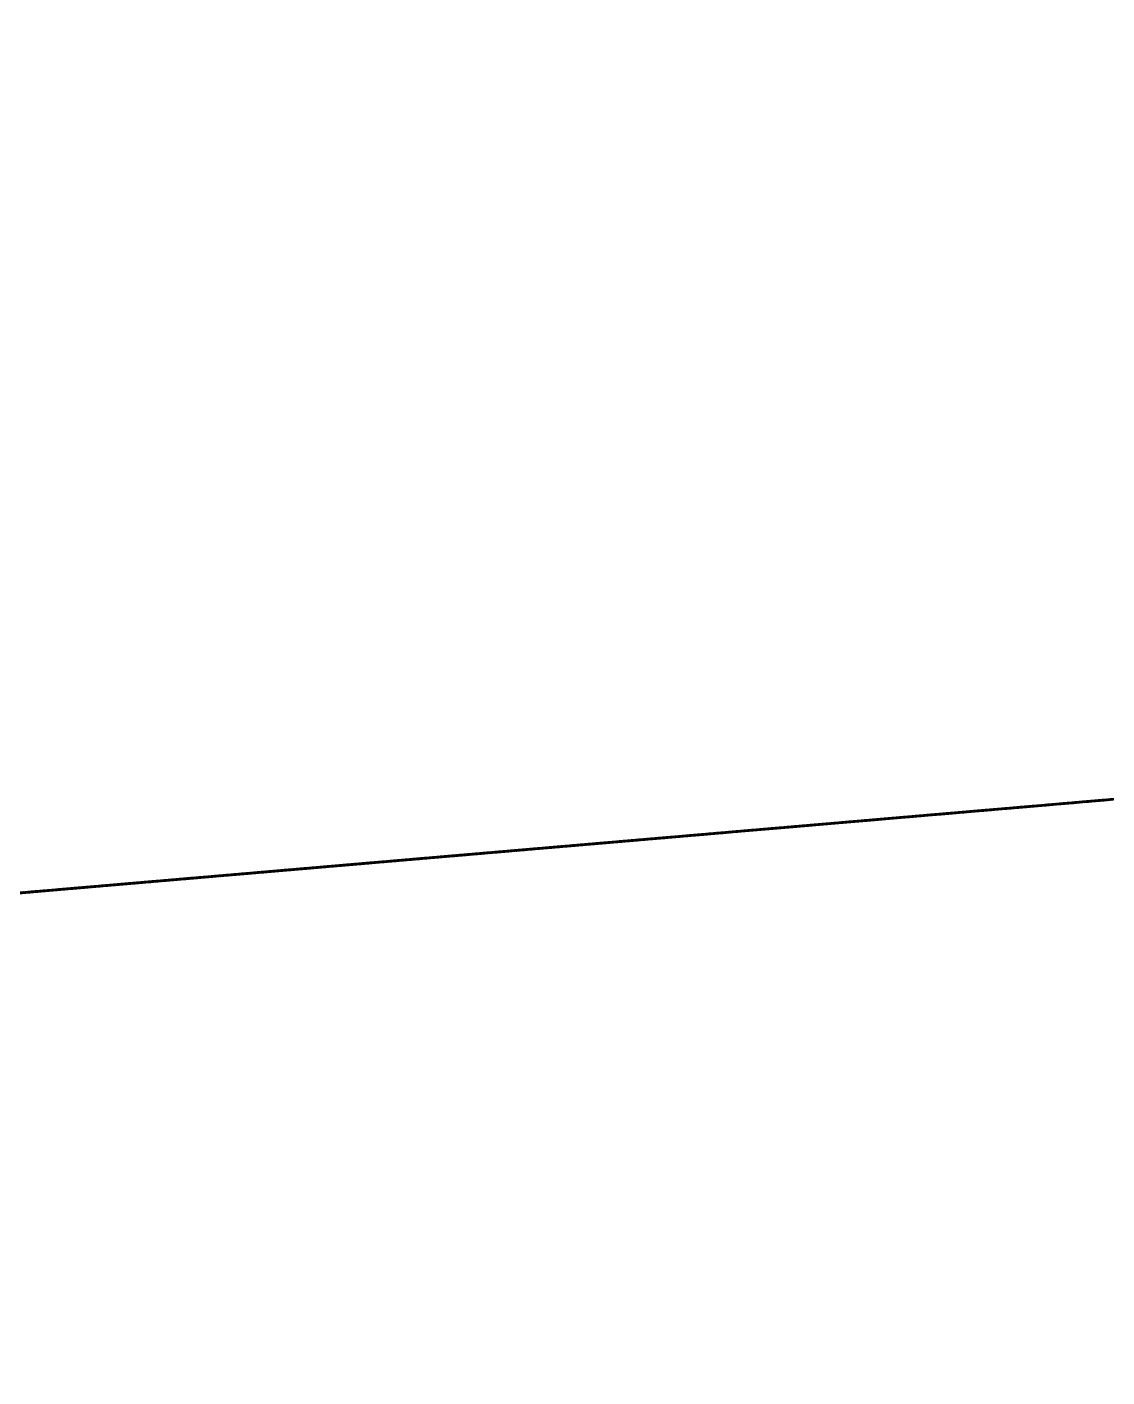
# Model space of a CAD drawing. Header units: millimetres. Extents: x 235072 to 246269, y 20126 to 21085.
# Drawn here: x 236646.6 to 236725.9, y 20225.7 to 20324.8 of the extents above; entities that cross this region are included whole.
import ezdxf

# ---------------------------------------------------------------- set-up
doc = ezdxf.new("R2010")
doc.units = ezdxf.units.MM
doc.header["$MEASUREMENT"] = 0
doc.linetypes.add('CENTER2', pattern=[1.125, 0.75, -0.125, 0.125, -0.125])
doc.linetypes.add('HIDDEN2', pattern=[0.1875, 0.125, -0.0625])
for name, color, linetype in [('Section 1-150-SL-B4-221', 85, 'Continuous'), ('Section 1-50-PES-D1-243', 4, 'Continuous'), ('Section 1-A-FLOR', 192, 'Continuous'), ('Section 1-CENTER', 1, 'CENTER2'), ('Section 1-HIDDEN', 7, 'HIDDEN2'), ('Section 1-MONO BEAM', 6, 'Continuous'), ('Section 1-RE', 5, 'Continuous'), ('Section 1-S-BEAM', 12, 'Continuous')]:
    doc.layers.add(name, color=color, linetype=linetype)
doc.layers.add('Section 1-UCD756', color=7, linetype='Continuous', true_color=0xe7f0ff)

# ---------------------------------------------------------------- blocks, each defined once
blk = doc.blocks.new('*U34')
at = {"layer": 'Section 1-MONO BEAM', "color": 0, "linetype": 'ByBlock', "lineweight": -2}
for p, q in [((236691.14, 20265.131, 24634.256), (237345.829, 20321.185, 24634.256)), ((236691.14, 20265.131, 24624.656), (237345.829, 20321.185, 24624.656))]:
    blk.add_line(p, q, dxfattribs=at)
blk = doc.blocks.new('*U35')
at = {"layer": 'Section 1-S-BEAM', "color": 0, "linetype": 'ByBlock', "lineweight": -2}
for p, q in [((236691.14, 20265.131, 24789), (237345.829, 20321.185, 24789)), ((236691.14, 20265.131, 24986.4), (236796.55, 20274.156, 24986.4))]:
    blk.add_line(p, q, dxfattribs=at)
blk = doc.blocks.new('*U36')
at = {"layer": 'Section 1-A-FLOR', "color": 0, "linetype": 'ByBlock', "lineweight": -2}
for p, q in [((243590.615, 20855.854, 21625), (235071.939, 20126.498, 21625)), ((243590.615, 20855.854, 22000), (235071.939, 20126.498, 22000))]:
    blk.add_line(p, q, dxfattribs=at)
blk = doc.blocks.new('*U50')
at = {"layer": 'Section 1-UCD756', "color": 0, "linetype": 'ByBlock', "lineweight": -2}
for p, q in [((236482.765, 20247.29, 26489.276), (236731.854, 20268.617, 26489.276)), ((236482.765, 20247.29, 26507.276), (236731.854, 20268.617, 26507.276)), ((236482.765, 20247.29, 26480.682), (236731.854, 20268.617, 26480.682)), ((236482.765, 20247.29, 26463.276), (236731.854, 20268.617, 26463.276)), ((236482.765, 20247.29, 26357.282), (236731.854, 20268.617, 26357.282)), ((236732.858, 20268.703, 26767.278), (236562.934, 20254.154, 26767.278)), ((236703.956, 20266.228, 26489.276), (236703.956, 20266.228, 26480.682)), ((236532.453, 20251.545, 26453.31), (236682.165, 20264.363, 26453.31)), ((236682.165, 20264.363, 26367.246), (236532.453, 20251.545, 26367.246)), ((236534.602, 20251.729, 26368.031), (236680.016, 20264.179, 26368.031)), ((236677.054, 20263.925, 26515.278), (236607.309, 20257.954, 26515.278)), ((236677.054, 20263.925, 26515.278), (236677.054, 20263.925, 26507.276))]:
    blk.add_line(p, q, dxfattribs=at)
at = {"layer": 'Section 1-UCD756', "color": 0, "linetype": 'ByBlock', "lineweight": -2, "extrusion": (0.085306, -0.996355, 0)}
blk.add_arc((237662.953, 26515.276), 120, 90, 179.99905, dxfattribs=at)
at = {"layer": 'Section 1-UCD756', "color": 0, "linetype": 'ByBlock', "lineweight": -2, "extrusion": (-0.085306, 0.996355, 3.87882e-31)}
blk.add_arc((-237505.885, 26410.278), 58.207, 132.32919, 226.53559, dxfattribs=at)
at = {"layer": 'Section 1-UCD756', "color": 0, "linetype": 'ByBlock', "lineweight": -2, "extrusion": (-0.085306, 0.996355, -8.49848e-29)}
blk.add_arc((-237548.083, 26458.31), 5, 96.76679, 270, dxfattribs=at)
at = {"layer": 'Section 1-UCD756', "color": 0, "linetype": 'ByBlock', "lineweight": -2, "extrusion": (-0.085306, 0.996355, -1.00093e-28)}
blk.add_arc((-237548.083, 26362.246), 5, 90, 263.12037, dxfattribs=at)
at = {"layer": 'Section 1-UCD756', "color": 0, "linetype": 'ByBlock', "lineweight": -2, "extrusion": (-0.085306, 0.996355, 1.20773e-27)}
blk.add_arc((-237552.806, 26360.773), 10, 40.33862, 46.53559, dxfattribs=at)
at = {"layer": 'Section 1-UCD756', "color": 0, "linetype": 'ByBlock', "lineweight": -2}
blk.add_open_spline([(236732.858, 20268.703, 26767.278), (236732.858, 20268.703, 26767.279), (236732.801, 20268.698, 26767.252), (236732.373, 20268.661, 26767.056), (236731.652, 20268.6, 26766.724), (236729.088, 20268.38, 26765.527), (236726.81, 20268.185, 26764.446), (236719.409, 20267.551, 26760.838), (236712.348, 20266.947, 26757.261), (236698.799, 20265.787, 26750.077), (236693.537, 20265.336, 26747.235), (236684.306, 20264.546, 26742.204), (236680.269, 20264.2, 26739.988), (236672.416, 20263.528, 26735.659), (236668.556, 20263.198, 26733.521), (236660.21, 20262.483, 26728.883), (236655.654, 20262.093, 26726.339), (236644.833, 20261.166, 26720.265), (236639.156, 20260.68, 26717.049), (236630.99, 20259.981, 26712.389), (236628.164, 20259.739, 26710.764), (236624.621, 20259.436, 26708.721), (236623.405, 20259.332, 26708.017), (236621.966, 20259.209, 26707.182), (236621.614, 20259.178, 26706.978), (236621.614, 20259.178, 26706.978)], degree=3, knots=[-11.677452, -11.677452, -11.677452, -11.677452, -11.465016, -11.465016, -10.887831, -10.887831, -9.943093, -9.943093, -7.947131, -7.947131, -6.751406, -6.751406, -5.84299, -5.84299, -4.97845, -4.97845, -3.956483, -3.956483, -2.478715, -2.478715, -1.36414, -1.36414, -0.607763, -0.607763, 0, 0, 0, 0], dxfattribs=at)
blk = doc.blocks.new('*U51')
at = {"layer": 'Section 1-150-SL-B4-221', "color": 0, "linetype": 'ByBlock', "lineweight": -2}
for p, q in [((236746.898, 20269.905, 24163.535), (236719.39, 20267.55, 24147.233)), ((236739.044, 20269.233, 24176.885), (236710.738, 20266.809, 24160.111)), ((236705.056, 20266.323, 24133.399), (236710.561, 20266.794, 24136.692)), ((236716.941, 20267.34, 24379.676), (236707.265, 20266.512, 24385.718)), ((236710.561, 20266.794, 24136.692), (236709.716, 20266.722, 24147.503)), ((236713.291, 20267.028, 24141.835), (236710.338, 20266.775, 24140.069)), ((236713.208, 20267.021, 24148.477), (236713.208, 20267.021, 24148.337)), ((236713.21, 20267.021, 24148.54), (236714.346, 20267.118, 24149.22)), ((236713.223, 20267.022, 24142.542), (236713.224, 20267.022, 24142.21)), ((236715.028, 20267.176, 24149.628), (236716.165, 20267.274, 24150.308)), ((236719.387, 20267.55, 24148.493), (236719.403, 20267.551, 24142.226)), ((236694.419, 20265.412, 24375.266), (236700.641, 20265.945, 24378.11)), ((236696.878, 20265.622, 24380.221), (236700.641, 20265.945, 24378.11)), ((236697.084, 20265.64, 24152.336), (236704.211, 20266.25, 24144.209)), ((236703.66, 20266.203, 24390.526), (236698.519, 20265.763, 24395.341)), ((236708.781, 20266.642, 24366.512), (236698.782, 20265.785, 24372.755)), ((236698.975, 20265.802, 24393.5), (236699.897, 20265.881, 24392.637)), ((236699.897, 20265.881, 24392.637), (236699.062, 20265.809, 24389.203)), ((236699.897, 20265.881, 24392.637), (236703.66, 20266.203, 24390.526)), ((236700.641, 20265.945, 24378.11), (236703.66, 20266.203, 24390.526)), ((236709.716, 20266.722, 24147.503), (236701.876, 20266.05, 24156.442)), ((236707.368, 20266.521, 24159.951), (236702.609, 20266.113, 24157.104)), ((236705.056, 20266.323, 24133.399), (236703.429, 20266.183, 24133.09)), ((236704.126, 20266.243, 24389.785), (236703.558, 20266.194, 24390.104)), ((236704.211, 20266.25, 24144.209), (236709.716, 20266.722, 24147.503)), ((236704.211, 20266.25, 24144.209), (236705.056, 20266.323, 24133.399)), ((236705.976, 20266.401, 24365.206), (236706.99, 20266.488, 24365.741)), ((236696.878, 20265.622, 24380.221), (236693.525, 20265.335, 24378.688)), ((236698.174, 20265.733, 24385.549), (236696.878, 20265.622, 24380.221)), ((236697.85, 20265.706, 24396.969), (236697.887, 20265.709, 24396.983))]:
    blk.add_line(p, q, dxfattribs=at)
at = {"layer": 'Section 1-150-SL-B4-221', "color": 0, "linetype": 'ByBlock', "lineweight": -2, "extrusion": (0.085306, -0.996355, 1.57879e-21)}
blk.add_arc((237472.953, 24262.736), 142.5, 203.64742, 323.80798, dxfattribs=at)
at = {"layer": 'Section 1-150-SL-B4-221', "color": 0, "linetype": 'ByBlock', "lineweight": -2, "extrusion": (0.085306, -0.996355, 3.07866e-21)}
blk.add_arc((237472.956, 24262.736), 142.5, 264.17527, 323.80811, dxfattribs=at)
at = {"layer": 'Section 1-150-SL-B4-221', "color": 0, "linetype": 'ByBlock', "lineweight": -2, "extrusion": (0.085306, -0.996355, 1.56256e-21)}
blk.add_arc((237472.953, 24262.736), 142.5, 36.18425, 77.77989, dxfattribs=at)
at = {"layer": 'Section 1-150-SL-B4-221', "color": 0, "linetype": 'ByBlock', "lineweight": -2, "extrusion": (0.085306, -0.996355, 1.59497e-21)}
blk.add_arc((237472.956, 24262.736), 142.5, 36.18439, 77.781, dxfattribs=at)
at = {"layer": 'Section 1-150-SL-B4-221', "color": 0, "linetype": 'ByBlock', "lineweight": -2, "extrusion": (0.085306, -0.996355, 3.1598e-21)}
blk.add_arc((237472.951, 24262.729), 142.5, 229.14413, 295.35818, dxfattribs=at)
at = {"layer": 'Section 1-150-SL-B4-221', "color": 0, "linetype": 'ByBlock', "lineweight": -2, "extrusion": (0.085306, -0.996355, 4.63867e-23)}
blk.add_arc((237472.953, 24262.728), 142.5, 264.17527, 295.35744, dxfattribs=at)
at = {"layer": 'Section 1-150-SL-B4-221', "color": 0, "linetype": 'ByBlock', "lineweight": -2, "extrusion": (0.085306, -0.996355, -1.66533e-16)}
blk.add_ellipse((236705.592, 20266.369, 24148.059), major_axis=(-4.746, -0.406, 7.99), ratio=0.573622, start_param=3.132999, end_param=6.077747, dxfattribs=at)
at = {"layer": 'Section 1-150-SL-B4-221', "color": 0, "linetype": 'ByBlock', "lineweight": -2, "extrusion": (-0.085306, 0.996355, 1.66533e-16)}
blk.add_ellipse((236705.592, 20266.369, 24148.059), major_axis=(-3.927, -0.336, 6.675), ratio=0.559857, start_param=0.796011, end_param=2.951553, dxfattribs=at)
at = {"layer": 'Section 1-150-SL-B4-221', "color": 0, "linetype": 'ByBlock', "lineweight": -2, "extrusion": (-0.085306, 0.996355, 3.46945e-17)}
for centre, major_axis, ratio, start_param, end_param in [((236712.114, 20266.927, 24151.961), (-4.746, -0.406, 7.99), 0.573622, 0, 2.167233), ((236693.505, 20265.334, 24140.828), (-7.316, -0.626, 12.318), 0.558221, 1.00126, 3.141593)]:
    blk.add_ellipse(centre, major_axis=major_axis, ratio=ratio, start_param=start_param, end_param=end_param, dxfattribs=at)
at = {"layer": 'Section 1-150-SL-B4-221', "color": 0, "linetype": 'ByBlock', "lineweight": -2, "extrusion": (0.085306, -0.996355, -1.17961e-16)}
blk.add_ellipse((236705.592, 20266.369, 24148.059), major_axis=(-3.361, -0.288, 5.66), ratio=0.558221, start_param=4.193131, end_param=4.712369, dxfattribs=at)
at = {"layer": 'Section 1-150-SL-B4-221', "color": 0, "linetype": 'ByBlock', "lineweight": -2, "extrusion": (-0.085306, 0.996355, -9.02056e-17)}
blk.add_ellipse((236712.861, 20266.991, 24373.094), major_axis=(4.08, 0.349, 6.582), ratio=0.828688, start_param=0, end_param=3.141593, dxfattribs=at)
blk.add_ellipse((236712.861, 20266.991, 24373.094), major_axis=(4.08, 0.349, 6.582), ratio=0.828688, start_param=0, end_param=3.141593, dxfattribs=at)
at = {"layer": 'Section 1-150-SL-B4-221', "color": 0, "linetype": 'ByBlock', "lineweight": -2, "extrusion": (-0.085306, 0.996355, -6.93889e-17)}
for centre, major_axis, ratio, end_param in [((236712.861, 20266.991, 24373.094), (4.08, 0.349, 6.582), 0.828688, 3.141593), ((236686.701, 20264.751, 24388.904), (6.972, 0.597, 12.518), 0.829747, 2.133975), ((236699.604, 20265.856, 24381.666), (4.522, 0.387, 8.12), 0.819176, 0.80154)]:
    blk.add_ellipse(centre, major_axis=major_axis, ratio=ratio, start_param=0, end_param=end_param, dxfattribs=at)
at = {"layer": 'Section 1-150-SL-B4-221', "color": 0, "linetype": 'ByBlock', "lineweight": -2, "extrusion": (0.085306, -0.996355, 7.19097e-17)}
blk.add_ellipse((236716.297, 20267.285, 24148.485), major_axis=(3.089, 0.265, 0.008), ratio=0.58853, start_param=3.107068, end_param=7.071989, dxfattribs=at)
at = {"layer": 'Section 1-150-SL-B4-221', "color": 0, "linetype": 'ByBlock', "lineweight": -2, "extrusion": (-0.085306, 0.996355, -3.28866e-16)}
blk.add_ellipse((236716.314, 20267.286, 24142.218), major_axis=(-3.089, -0.265, -0.008), ratio=0.58853, start_param=3.141593, end_param=6.283185, dxfattribs=at)
at = {"layer": 'Section 1-150-SL-B4-221', "color": 0, "linetype": 'ByBlock', "lineweight": -2, "extrusion": (-0.085306, 0.996355, -2.58582e-16)}
blk.add_ellipse((236716.297, 20267.285, 24148.485), major_axis=(-2.317, -0.198, -0.006), ratio=0.58853, start_param=5.494382, end_param=6.854469, dxfattribs=at)
at = {"layer": 'Section 1-150-SL-B4-221', "color": 0, "linetype": 'ByBlock', "lineweight": -2, "extrusion": (-0.085306, 0.996355, -1.89112e-16)}
blk.add_ellipse((236716.297, 20267.285, 24148.485), major_axis=(-2.317, -0.198, -0.006), ratio=0.58853, start_param=0.992702, end_param=5.494382, dxfattribs=at)
at = {"layer": 'Section 1-150-SL-B4-221', "color": 0, "linetype": 'ByBlock', "lineweight": -2, "extrusion": (0.085306, -0.996355, 2.6506e-16)}
blk.add_ellipse((236716.297, 20267.285, 24148.485), major_axis=(3.089, 0.265, 0.008), ratio=0.58853, start_param=0.788804, end_param=1.612132, dxfattribs=at)
at = {"layer": 'Section 1-150-SL-B4-221', "color": 0, "linetype": 'ByBlock', "lineweight": -2, "extrusion": (0.085306, -0.996355, 4.16334e-17)}
blk.add_ellipse((236694.964, 20265.458, 24384.269), major_axis=(4.522, 0.387, 8.12), ratio=0.819176, start_param=3.718659, end_param=4.243636, dxfattribs=at)
at = {"layer": 'Section 1-150-SL-B4-221', "color": 0, "linetype": 'ByBlock', "lineweight": -2, "extrusion": (-0.085306, 0.996355, -4.85723e-17)}
blk.add_ellipse((236699.604, 20265.856, 24381.666), major_axis=(4.522, 0.387, 8.12), ratio=0.819176, start_param=0.80154, end_param=2.804905, dxfattribs=at)
at = {"layer": 'Section 1-150-SL-B4-221', "color": 0, "linetype": 'ByBlock', "lineweight": -2, "extrusion": (0.085306, -0.996355, -1.31839e-16)}
blk.add_ellipse((236696.808, 20265.616, 24142.804), major_axis=(-4.113, -0.352, 6.925), ratio=0.558221, start_param=4.126555, end_param=5.298223, dxfattribs=at)
at = {"layer": 'Section 1-150-SL-B4-221', "color": 0, "linetype": 'ByBlock', "lineweight": -2, "extrusion": (0.085306, -0.996355, 4.85723e-17)}
blk.add_ellipse((236698.972, 20265.802, 24394.08), major_axis=(-1.085, -0.093, 2.903), ratio=0.412048, start_param=4.368432, end_param=6.313396, dxfattribs=at)
at = {"layer": 'Section 1-150-SL-B4-221', "color": 0, "linetype": 'ByBlock', "lineweight": -2, "extrusion": (-0.085306, 0.996355, -1.80411e-16)}
blk.add_ellipse((236698.972, 20265.802, 24394.08), major_axis=(-0.814, -0.07, 2.177), ratio=0.412048, start_param=0.018916, end_param=1.79054, dxfattribs=at)
at = {"layer": 'Section 1-150-SL-B4-221', "color": 0, "linetype": 'ByBlock', "lineweight": -2, "extrusion": (0.085306, -0.996355, 6.93889e-17)}
blk.add_ellipse((236694.964, 20265.458, 24384.269), major_axis=(4.522, 0.387, 8.12), ratio=0.819176, start_param=4.593176, end_param=5.481645, dxfattribs=at)
at = {"layer": 'Section 1-150-SL-B4-221', "color": 0, "linetype": 'ByBlock', "lineweight": -2, "extrusion": (0.085306, -0.996355, 7.63278e-17)}
blk.add_ellipse((236694.964, 20265.458, 24384.269), major_axis=(4.522, 0.387, 8.12), ratio=0.819176, start_param=-0.80154, end_param=-0.799191, dxfattribs=at)
at = {"layer": 'Section 1-150-SL-B4-221', "color": 0, "linetype": 'ByBlock', "lineweight": -2, "extrusion": (-0.085306, 0.996355, 6.93889e-17)}
blk.add_ellipse((236705.592, 20266.369, 24148.059), major_axis=(-3.927, -0.336, 6.675), ratio=0.559857, start_param=0.325357, end_param=0.796011, dxfattribs=at)
at = {"layer": 'Section 1-150-SL-B4-221', "color": 0, "linetype": 'ByBlock', "lineweight": -2, "extrusion": (0.085306, -0.996355, -8.32667e-17)}
blk.add_ellipse((236705.592, 20266.369, 24148.059), major_axis=(-3.361, -0.288, 5.66), ratio=0.558221, start_param=-1.570817, end_param=-0.479256, dxfattribs=at)
at = {"layer": 'Section 1-150-SL-B4-221', "color": 0, "linetype": 'ByBlock', "lineweight": -2, "extrusion": (-0.085306, 0.996355, -5.55112e-17)}
blk.add_ellipse((236710.584, 20266.796, 24358.88), major_axis=(-3.594, -0.308, 6.861), ratio=0.764043, start_param=-0.187526, end_param=0, dxfattribs=at)
blk.add_ellipse((236710.584, 20266.796, 24358.88), major_axis=(-3.594, -0.308, 6.861), ratio=0.764043, start_param=-0.187526, end_param=0, dxfattribs=at)
at = {"layer": 'Section 1-150-SL-B4-221', "color": 0, "linetype": 'ByBlock', "lineweight": -2, "extrusion": (-0.085306, 0.996355, -6.245e-17)}
blk.add_ellipse((236710.584, 20266.796, 24358.88), major_axis=(-3.594, -0.308, 6.861), ratio=0.764043, start_param=-0.187526, end_param=0, dxfattribs=at)
at = {"layer": 'Section 1-150-SL-B4-221', "color": 0, "linetype": 'ByBlock', "lineweight": -2, "extrusion": (-0.085306, 0.996355, 0)}
blk.add_ellipse((236710.584, 20266.796, 24358.88), major_axis=(-3.594, -0.308, 6.861), ratio=0.764043, start_param=-0.187526, end_param=0, dxfattribs=at)
at = {"layer": 'Section 1-150-SL-B4-221', "color": 0, "linetype": 'ByBlock', "lineweight": -2}
for points, knots in [([(236715.083, 20267.181, 24355.507), (236718.196, 20267.448, 24355.25), (236721.283, 20267.712, 24354.677), (236728.702, 20268.347, 24352.501), (236732.929, 20268.709, 24350.538), (236737.327, 20269.086, 24347.63), (236737.871, 20269.132, 24347.254), (236738.407, 20269.178, 24346.866)], [6.3652442, 6.3652442, 6.3652442, 6.3652442, 6.5674546, 6.5674546, 6.8656558, 6.8656558, 6.9084015, 6.9084015, 6.9084015, 6.9084015]), ([(236718.864, 20267.505, 24355.038), (236719.164, 20267.53, 24355.276), (236719.457, 20267.556, 24355.522), (236721.406, 20267.722, 24357.243), (236722.897, 20267.85, 24358.984), (236724.88, 20268.02, 24363.164), (236725.389, 20268.063, 24365.559), (236725.002, 20268.03, 24369.803), (236724.385, 20267.978, 24371.606), (236722.443, 20267.811, 24375.067), (236721.017, 20267.689, 24376.597), (236718.657, 20267.487, 24378.536), (236717.818, 20267.415, 24379.129), (236716.941, 20267.34, 24379.676)], [5.7775183, 5.7775183, 5.7775183, 5.7775183, 5.8157011, 5.8157011, 6.0363925, 6.0363925, 6.2348596, 6.2348596, 6.3946676, 6.3946676, 6.5958665, 6.5958665, 6.6984666, 6.6984666, 6.6984666, 6.6984666]), ([(236710.107, 20266.755, 24365.463), (236710.107, 20266.755, 24365.463), (236710.107, 20266.755, 24365.464), (236710.089, 20266.753, 24365.488), (236709.816, 20266.73, 24365.807), (236709.084, 20266.667, 24366.318), (236708.94, 20266.655, 24366.413), (236708.781, 20266.642, 24366.512)], [6.4479303, 6.4479303, 6.4479303, 6.4479303, 6.4557286, 6.4557286, 6.6554305, 6.6554305, 6.6984666, 6.6984666, 6.6984666, 6.6984666]), ([(236713.223, 20267.022, 24142.542), (236713.223, 20267.022, 24142.678), (236713.237, 20267.023, 24142.847), (236713.275, 20267.026, 24143.292), (236713.302, 20267.029, 24143.584), (236713.338, 20267.032, 24144.221), (236713.347, 20267.032, 24144.565), (236713.347, 20267.032, 24144.917), (236713.346, 20267.032, 24145.269), (236713.334, 20267.031, 24145.654), (236713.294, 20267.028, 24146.461), (236713.266, 20267.026, 24146.885), (236713.224, 20267.022, 24147.654), (236713.209, 20267.021, 24147.997), (236713.208, 20267.021, 24148.337)], [-2.350352, -2.350352, -2.350352, -2.350352, -1.684853, -1.684853, -0.842427, -0.842427, 0, 0, 0, 0.842427, 0.842427, 1.684853, 1.684853, 2.350352, 2.350352, 2.350352, 2.350352]), ([(236714.346, 20267.118, 24149.22), (236714.277, 20267.112, 24149.106), (236714.222, 20267.107, 24148.977), (236714.134, 20267.1, 24148.705), (236714.1, 20267.097, 24148.555), (236714.061, 20267.094, 24148.327), (236714.05, 20267.093, 24148.249), (236714.041, 20267.092, 24148.171)], [-2.6811368, -2.6811368, -2.6811368, -2.6811368, -2.4212952, -2.4212952, -2.1186333, -2.1186333, -1.9629827, -1.9629827, -1.9629827, -1.9629827]), ([(236716.501, 20267.303, 24147.122), (236716.491, 20267.302, 24147.277), (236716.472, 20267.3, 24147.435), (236716.4, 20267.294, 24147.856), (236716.331, 20267.288, 24148.12), (236716.14, 20267.272, 24148.619), (236716.019, 20267.261, 24148.853), (236715.797, 20267.242, 24149.158), (236715.716, 20267.235, 24149.251), (236715.538, 20267.22, 24149.416), (236715.441, 20267.212, 24149.487), (236715.241, 20267.195, 24149.586), (236715.136, 20267.186, 24149.62), (236715.028, 20267.176, 24149.628)], [6.236175, 6.236175, 6.236175, 6.236175, 6.597522, 6.597522, 7.202846, 7.202846, 7.80817, 7.80817, 8.110832, 8.110832, 8.413494, 8.413494, 8.673335, 8.673335, 8.673335, 8.673335]), ([(236700.822, 20265.96, 24128.509), (236698.53, 20265.764, 24127.138), (236696.009, 20265.548, 24126.158), (236690.775, 20265.1, 24125.041), (236688.063, 20264.868, 24124.929), (236682.617, 20264.401, 24125.525), (236679.898, 20264.169, 24126.293), (236674.804, 20263.732, 24128.563), (236672.435, 20263.53, 24130.083), (236669.553, 20263.283, 24132.536), (236668.813, 20263.22, 24133.232), (236668.11, 20263.159, 24133.962)], [2.682298, 2.682298, 2.682298, 2.682298, 2.957608, 2.957608, 3.241351, 3.241351, 3.54742, 3.54742, 3.86158, 3.86158, 3.977117, 3.977117, 3.977117, 3.977117]), ([(236693.673, 20265.348, 24401.422), (236691.822, 20265.19, 24402.46), (236689.797, 20265.016, 24403.167), (236685.658, 20264.662, 24403.918), (236683.561, 20264.482, 24403.917), (236679.249, 20264.113, 24403.349), (236677.115, 20263.93, 24402.662), (236672.823, 20263.563, 24400.712), (236670.767, 20263.387, 24399.346), (236667.232, 20263.084, 24396.42), (236665.72, 20262.955, 24394.879), (236664.353, 20262.838, 24393.23)], [5.980766, 5.980766, 5.980766, 5.980766, 6.170179, 6.170179, 6.374786, 6.374786, 6.628089, 6.628089, 6.942249, 6.942249, 7.229136, 7.229136, 7.229136, 7.229136])]:
    blk.add_open_spline(points, degree=3, knots=knots, dxfattribs=at)
blk.add_open_spline([(236706.99, 20266.488, 24365.741), (236707.595, 20266.54, 24366.06), (236708.116, 20266.585, 24366.372), (236708.545, 20266.621, 24366.66)], degree=3, dxfattribs=at)
blk = doc.blocks.new('*U52')
at = {"layer": 'Section 1-150-SL-B4-221', "color": 0, "linetype": 'ByBlock', "lineweight": -2}
for p, q in [((236467.82, 20246.011, 26263.282), (236746.291, 20269.853, 26263.282)), ((236691.153, 20265.132, 26215.282), (236698.974, 20265.802, 26263.282)), ((236523.466, 20250.775, 26215.282), (236690.847, 20265.106, 26215.282)), ((236690.847, 20265.106, 26215.282), (236691.153, 20265.132, 26215.282))]:
    blk.add_line(p, q, dxfattribs=at)
at = {"layer": 'Section 1-HIDDEN'}
blk.add_line((236691.153, 20265.132, 26280.282), (236691.153, 20265.132, 26263.282), dxfattribs=at)
blk = doc.blocks.new('*U53')
at = {"layer": 'Section 1-150-SL-B4-221', "color": 0, "linetype": 'ByBlock', "lineweight": -2, "extrusion": (0.085306, -0.996355, 0)}
for start, end in [(270, 323.05973), (36.94027, 77.55828)]:
    blk.add_arc((237472.953, 24262.728), 140, start, end, dxfattribs=at)
at = {"layer": 'Section 1-HIDDEN', "extrusion": (0.085306, -0.996355, 0)}
for radius, start, end in [(140, 323.05973, 36.94027), (84.15, 270.98758, 111.00426)]:
    blk.add_arc((237472.953, 24262.728), radius, start, end, dxfattribs=at)
at = {"layer": 'Section 1-HIDDEN', "extrusion": (-0.085306, 0.996355, 2.32301e-28)}
blk.add_arc((-237472.953, 24262.728), 92, 113.85979, 246.14021, dxfattribs=at)
blk = doc.blocks.new('*U54')
at = {"layer": 'Section 1-150-SL-B4-221', "color": 0, "linetype": 'ByBlock', "lineweight": -2}
for p, q in [((236746.799, 20269.897, 26283.282), (236467.82, 20246.011, 26283.282)), ((236513.134, 20249.891, 26280.282), (236746.799, 20269.897, 26280.282))]:
    blk.add_line(p, q, dxfattribs=at)
at = {"layer": 'Section 1-HIDDEN'}
blk.add_line((236691.153, 20265.132, 26283.282), (236691.153, 20265.132, 26280.282), dxfattribs=at)
blk = doc.blocks.new('*U55')
at = {"layer": 'Section 1-150-SL-B4-221', "color": 0, "linetype": 'ByBlock', "lineweight": -2}
for p, q in [((236467.82, 20246.011, 26317.282), (236746.799, 20269.897, 26317.282)), ((236746.799, 20269.897, 26339.282), (236467.82, 20246.011, 26339.282)), ((236746.799, 20269.897, 26305.282), (236467.82, 20246.011, 26305.282)), ((236467.82, 20246.011, 26283.282), (236746.799, 20269.897, 26283.282)), ((236721.782, 20267.755, 26306.282), (236691.003, 20265.119, 26306.282)), ((236721.782, 20267.755, 26316.282), (236691.003, 20265.119, 26316.282)), ((236711.329, 20266.86, 26314.882), (236691.003, 20265.119, 26314.882)), ((236691.003, 20265.119, 26307.682), (236711.329, 20266.86, 26307.682)), ((236711.329, 20266.86, 26307.682), (236711.329, 20266.86, 26314.882)), ((236693.992, 20265.375, 26314.282), (236520.626, 20250.532, 26314.282)), ((236520.626, 20250.532, 26308.282), (236693.992, 20265.375, 26308.282)), ((236691.003, 20265.119, 26305.282), (236691.003, 20265.119, 26308.282)), ((236691.003, 20265.119, 26314.282), (236691.003, 20265.119, 26317.282)), ((236693.992, 20265.375, 26308.282), (236693.992, 20265.375, 26314.282))]:
    blk.add_line(p, q, dxfattribs=at)
at = {"layer": 'Section 1-150-SL-B4-221', "color": 0, "linetype": 'ByBlock', "lineweight": -2, "extrusion": (-0.085306, 0.996355, 2.32863e-28)}
blk.add_arc((-237472.953, 26311.282), 135, 200.8275, 231.44682, dxfattribs=at)
at = {"layer": 'Section 1-150-SL-B4-221', "color": 0, "linetype": 'ByBlock', "lineweight": -2, "extrusion": (-0.085306, 0.996355, 2.1185e-28)}
blk.add_arc((-237472.953, 26311.282), 135, 132.46063, 168.02954, dxfattribs=at)
at = {"layer": 'Section 1-150-SL-B4-221', "color": 0, "linetype": 'ByBlock', "lineweight": -2, "extrusion": (0.085306, -0.996355, 0)}
for start, end in [(357.0093, 358.00149), (1.99851, 2.9907), (23.57818, 41.3173), (319.67975, 335.33)]:
    blk.add_arc((237472.953, 26311.282), 115, start, end, dxfattribs=at)
at = {"layer": 'Section 1-HIDDEN'}
for p, q in [((236725.875, 20268.105, 26306.282), (236721.782, 20267.755, 26306.282)), ((236725.875, 20268.105, 26316.282), (236721.782, 20267.755, 26316.282)), ((236691.003, 20265.119, 26314.882), (236523.616, 20250.788, 26314.882)), ((236523.616, 20250.788, 26307.682), (236691.003, 20265.119, 26307.682)), ((236691.003, 20265.119, 26306.282), (236607.309, 20257.954, 26306.282)), ((236691.003, 20265.119, 26316.282), (236607.309, 20257.954, 26316.282)), ((236682.634, 20264.403, 26283.282), (236682.634, 20264.403, 26339.282))]:
    blk.add_line(p, q, dxfattribs=at)
at = {"layer": 'Section 1-HIDDEN', "extrusion": (0.085306, -0.996355, 0)}
for start, end in [(335.33, 357.0093), (2.9907, 23.57818), (358.00149, 1.99851), (220.32024, 319.67975), (41.3173, 90)]:
    blk.add_arc((237472.953, 26311.282), 115, start, end, dxfattribs=at)
at = {"layer": 'Section 1-HIDDEN', "extrusion": (-0.085306, 0.996355, -5.16749e-31)}
blk.add_arc((-237472.953, 26311.282), 135, 231.44682, 308.55318, dxfattribs=at)
at = {"layer": 'Section 1-HIDDEN', "extrusion": (-0.085306, 0.996355, 2.30125e-28)}
blk.add_arc((-237472.953, 26311.282), 135, 90, 132.46063, dxfattribs=at)
blk = doc.blocks.new('*U56')
at = {"layer": 'Section 1-CENTER'}
blk.add_line((236820.136, 20276.176, 24235.741), (236464.587, 20245.734, 24235.741), dxfattribs=at)
at = {"layer": 'Section 1-RE', "color": 0, "linetype": 'ByBlock', "lineweight": -2}
for p, q in [((236475.621, 20246.679, 24265.903), (236809.102, 20275.231, 24265.903)), ((236475.621, 20246.679, 24205.578), (236809.102, 20275.231, 24205.578))]:
    blk.add_line(p, q, dxfattribs=at)
blk = doc.blocks.new('*U57')
at = {"layer": 'Section 1-150-SL-B4-221', "color": 0, "linetype": 'ByBlock', "lineweight": -2}
for p, q in [((236691.14, 20265.131, 26215.282), (236691.14, 20265.131, 25056.774)), ((236691.14, 20265.131, 24996.449), (236691.14, 20265.131, 24996)), ((236691.14, 20265.131, 24989), (236691.14, 20265.131, 24801.4)), ((236691.14, 20265.131, 24794.4), (236691.14, 20265.131, 24491.328))]:
    blk.add_line(p, q, dxfattribs=at)
at = {"layer": 'Section 1-HIDDEN'}
for p, q in [((236691.14, 20265.131, 24491.328), (236607.33, 20257.955, 24491.328)), ((236691.14, 20265.131, 25056.774), (236691.14, 20265.131, 24996.449)), ((236691.14, 20265.131, 24996), (236691.14, 20265.131, 24989)), ((236691.14, 20265.131, 24801.4), (236691.14, 20265.131, 24794.4))]:
    blk.add_line(p, q, dxfattribs=at)
blk = doc.blocks.new('*U58')
at = {"layer": 'Section 1-HIDDEN', "extrusion": (-0.085306, 0.996355, 2.88749e-28)}
blk.add_arc((-237472.953, 24262.728), 84.138, 90, 270, dxfattribs=at)
blk = doc.blocks.new('*U59')
at = {"layer": 'Section 1-150-SL-B4-221', "color": 0, "linetype": 'ByBlock', "lineweight": -2}
for p, q in [((236835.076, 20277.455, 24346.866), (236607.309, 20257.954, 24346.866)), ((236607.309, 20257.954, 24178.591), (236835.076, 20277.455, 24178.591))]:
    blk.add_line(p, q, dxfattribs=at)
at = {"layer": 'Section 1-HIDDEN'}
blk.add_line((236835.076, 20277.455, 24262.728), (236607.309, 20257.954, 24262.728), dxfattribs=at)
at = {"layer": 'Section 1-HIDDEN', "extrusion": (-0.085306, 0.996355, 1.90081e-28)}
for start, end in [(180, 270), (90, 180)]:
    blk.add_arc((-237472.953, 24262.728), 84.138, start, end, dxfattribs=at)
blk = doc.blocks.new('*U60')
at = {"layer": 'Section 1-150-SL-B4-221', "color": 0, "linetype": 'ByBlock', "lineweight": -2}
for p, q in [((236691.14, 20265.131, 24491.328), (236637.362, 20260.527, 24491.328)), ((236691.14, 20265.131, 24402.604), (236691.14, 20265.131, 24491.328))]:
    blk.add_line(p, q, dxfattribs=at)
at = {"layer": 'Section 1-HIDDEN'}
blk.add_line((236691.14, 20265.131, 24262.728), (236691.14, 20265.131, 24402.604), dxfattribs=at)
blk = doc.blocks.new('*U63')
at = {"layer": 'Section 1-50-PES-D1-243', "color": 0, "linetype": 'ByBlock', "lineweight": -2}
for p, q in [((236650.89, 20261.685, 25059.516), (236664.251, 20262.829, 25059.516)), ((236664.251, 20262.829, 24996), (236664.251, 20262.829, 25059.516)), ((236607.39, 20257.961, 24996.449), (236648.104, 20261.446, 24996.449)), ((236648.104, 20261.446, 25056.774), (236607.39, 20257.961, 25056.774)), ((236650.89, 20261.685, 25059.516), (236650.89, 20261.685, 24996))]:
    blk.add_line(p, q, dxfattribs=at)
at = {"layer": 'Section 1-50-PES-D1-243', "color": 0, "linetype": 'ByBlock', "lineweight": -2, "extrusion": (0.085306, -0.996355, 0)}
for start, end in [(66.44354, 270), (291.51562, 293.55646), (270, 279.00681)]:
    blk.add_arc((237472.953, 25026.612), 32.905, start, end, dxfattribs=at)
at = {"layer": 'Section 1-50-PES-D1-243', "color": 0, "linetype": 'ByBlock', "lineweight": -2}
blk.add_open_spline([(236607.39, 20257.961, 24996.449), (236606.461, 20257.881, 24996.449), (236605.489, 20257.798, 24996.493), (236603.513, 20257.629, 24996.684), (236602.51, 20257.543, 24996.831), (236600.523, 20257.373, 24997.227), (236599.539, 20257.288, 24997.476), (236597.641, 20257.126, 24998.058), (236596.726, 20257.048, 24998.391), (236595.01, 20256.901, 24999.104), (236594.13, 20256.825, 24999.517), (236592.379, 20256.675, 25000.451), (236591.509, 20256.601, 25000.972), (236589.826, 20256.457, 25002.099), (236589.014, 20256.387, 25002.707), (236587.483, 20256.256, 25003.972), (236586.766, 20256.195, 25004.63), (236585.454, 20256.082, 25005.946), (236584.799, 20256.026, 25006.665), (236583.538, 20255.918, 25008.2), (236582.933, 20255.867, 25009.014), (236581.809, 20255.77, 25010.702), (236581.291, 20255.726, 25011.574), (236580.36, 20255.646, 25013.33), (236579.948, 20255.611, 25014.213), (236579.238, 20255.55, 25015.932), (236578.908, 20255.522, 25016.848), (236578.328, 20255.472, 25018.749), (236578.08, 20255.451, 25019.734), (236577.686, 20255.417, 25021.724), (236577.539, 20255.405, 25022.729), (236577.349, 20255.389, 25024.708), (236577.306, 20255.385, 25025.681), (236577.306, 20255.385, 25026.612), (236577.306, 20255.385, 25027.542), (236577.349, 20255.389, 25028.515), (236577.539, 20255.405, 25030.494), (236577.686, 20255.417, 25031.499), (236578.08, 20255.451, 25033.489), (236578.328, 20255.472, 25034.474), (236578.908, 20255.522, 25036.375), (236579.238, 20255.55, 25037.291), (236579.948, 20255.611, 25039.011), (236580.36, 20255.646, 25039.893), (236581.291, 20255.726, 25041.649), (236581.809, 20255.77, 25042.522), (236582.933, 20255.867, 25044.209), (236583.538, 20255.918, 25045.024), (236584.799, 20256.026, 25046.558), (236585.454, 20256.082, 25047.277), (236586.766, 20256.195, 25048.594), (236587.483, 20256.256, 25049.252), (236589.014, 20256.387, 25050.517), (236589.826, 20256.457, 25051.124), (236591.509, 20256.601, 25052.252), (236592.379, 20256.675, 25052.773), (236594.13, 20256.825, 25053.706), (236595.01, 20256.901, 25054.12), (236596.726, 20257.048, 25054.832), (236597.641, 20257.126, 25055.165), (236599.539, 20257.288, 25055.747), (236600.523, 20257.373, 25055.996), (236602.51, 20257.543, 25056.392), (236603.513, 20257.629, 25056.54), (236605.489, 20257.798, 25056.73), (236606.461, 20257.881, 25056.774), (236607.39, 20257.961, 25056.774)], degree=3, knots=[134.217306, 134.217306, 134.217306, 134.217306, 137.014324, 137.014324, 139.811342, 139.811342, 142.608361, 142.608361, 145.405379, 145.405379, 148.199073, 148.199073, 150.992766, 150.992766, 153.78646, 153.78646, 156.580153, 156.580153, 159.372101, 159.372101, 162.164048, 162.164048, 164.955995, 164.955995, 167.747942, 167.747942, 170.538979, 170.538979, 173.330015, 173.330015, 176.121052, 176.121052, 178.912089, 178.912089, 178.912089, 181.703125, 181.703125, 184.494162, 184.494162, 187.285198, 187.285198, 190.076235, 190.076235, 192.868182, 192.868182, 195.660129, 195.660129, 198.452076, 198.452076, 201.244024, 201.244024, 204.037717, 204.037717, 206.831411, 206.831411, 209.625104, 209.625104, 212.418798, 212.418798, 215.215816, 215.215816, 218.012835, 218.012835, 220.809853, 220.809853, 223.606871, 223.606871, 223.606871, 223.606871], dxfattribs=at)
at = {"layer": 'Section 1-CENTER'}
blk.add_line((236645.27, 20261.204, 25026.612), (236607.309, 20257.954, 25026.612), dxfattribs=at)
at = {"layer": 'Section 1-HIDDEN'}
for p, q in [((236650.89, 20261.685, 24993.707), (236664.251, 20262.829, 24993.707)), ((236664.251, 20262.829, 24993.707), (236664.251, 20262.829, 24996)), ((236650.89, 20261.685, 24996), (236650.89, 20261.685, 24993.707))]:
    blk.add_line(p, q, dxfattribs=at)
at = {"layer": 'Section 1-HIDDEN', "extrusion": (0.085306, -0.996355, 0)}
for start, end in [(293.55646, 66.44354), (279.00681, 291.51562)]:
    blk.add_arc((237472.953, 25026.612), 32.905, start, end, dxfattribs=at)
at = {"layer": 'Section 1-HIDDEN'}
for points, knots in [([(236637.593, 20260.547, 25026.612), (236637.593, 20260.547, 25025.684), (236637.549, 20260.543, 25024.713), (236637.357, 20260.526, 25022.739), (236637.21, 20260.514, 25021.737), (236636.812, 20260.48, 25019.753), (236636.563, 20260.458, 25018.771), (236635.981, 20260.408, 25016.876), (236635.648, 20260.38, 25015.963), (236634.934, 20260.319, 25014.244), (236634.518, 20260.283, 25013.36), (236633.58, 20260.203, 25011.601), (236633.057, 20260.158, 25010.727), (236631.925, 20260.061, 25009.037), (236631.316, 20260.009, 25008.22), (236630.048, 20259.901, 25006.684), (236629.389, 20259.844, 25005.963), (236628.07, 20259.731, 25004.645), (236627.349, 20259.669, 25003.986), (236625.811, 20259.538, 25002.718), (236624.994, 20259.468, 25002.109), (236623.303, 20259.323, 25000.978), (236622.429, 20259.248, 25000.456), (236620.671, 20259.098, 24999.52), (236619.787, 20259.022, 24999.106), (236618.067, 20258.875, 24998.392), (236617.151, 20258.796, 24998.06), (236615.25, 20258.634, 24997.478), (236614.265, 20258.549, 24997.228), (236612.276, 20258.379, 24996.832), (236611.271, 20258.293, 24996.684), (236609.293, 20258.124, 24996.493), (236608.32, 20258.04, 24996.449), (236607.39, 20257.961, 24996.449)], [89.456044, 89.456044, 89.456044, 89.456044, 92.240313, 92.240313, 95.024582, 95.024582, 97.808851, 97.808851, 100.593119, 100.593119, 103.39436, 103.39436, 106.1956, 106.1956, 108.996841, 108.996841, 111.798081, 111.798081, 114.602672, 114.602672, 117.407264, 117.407264, 120.211855, 120.211855, 123.016446, 123.016446, 125.816661, 125.816661, 128.616876, 128.616876, 131.417091, 131.417091, 134.217306, 134.217306, 134.217306, 134.217306]), ([(236607.39, 20257.961, 25056.774), (236608.32, 20258.04, 25056.774), (236609.293, 20258.124, 25056.73), (236611.271, 20258.293, 25056.539), (236612.276, 20258.379, 25056.392), (236614.265, 20258.549, 25055.995), (236615.25, 20258.634, 25055.746), (236617.151, 20258.796, 25055.164), (236618.067, 20258.875, 25054.831), (236619.787, 20259.022, 25054.117), (236620.671, 20259.098, 25053.703), (236622.429, 20259.248, 25052.767), (236623.303, 20259.323, 25052.245), (236624.994, 20259.468, 25051.114), (236625.811, 20259.538, 25050.506), (236627.349, 20259.669, 25049.238), (236628.07, 20259.731, 25048.579), (236629.389, 20259.844, 25047.26), (236630.048, 20259.901, 25046.54), (236631.316, 20260.009, 25045.003), (236631.925, 20260.061, 25044.187), (236633.057, 20260.158, 25042.497), (236633.58, 20260.203, 25041.622), (236634.518, 20260.283, 25039.864), (236634.934, 20260.319, 25038.979), (236635.648, 20260.38, 25037.261), (236635.981, 20260.408, 25036.348), (236636.563, 20260.458, 25034.453), (236636.812, 20260.48, 25033.471), (236637.21, 20260.514, 25031.487), (236637.357, 20260.526, 25030.484), (236637.549, 20260.543, 25028.511), (236637.593, 20260.547, 25027.54), (236637.593, 20260.547, 25026.612)], [223.606871, 223.606871, 223.606871, 223.606871, 226.407086, 226.407086, 229.207301, 229.207301, 232.007516, 232.007516, 234.807731, 234.807731, 237.612322, 237.612322, 240.416913, 240.416913, 243.221505, 243.221505, 246.026096, 246.026096, 248.827336, 248.827336, 251.628577, 251.628577, 254.429817, 254.429817, 257.231058, 257.231058, 260.015326, 260.015326, 262.799595, 262.799595, 265.583864, 265.583864, 268.368133, 268.368133, 268.368133, 268.368133])]:
    blk.add_open_spline(points, degree=3, knots=knots, dxfattribs=at)
blk = doc.blocks.new('*U69')
at = {"layer": 'Section 1-S-BEAM', "color": 0, "linetype": 'ByBlock', "lineweight": -2}
for p, q in [((236745.006, 20269.743, 24996), (236612.491, 20258.397, 24996)), ((236612.491, 20258.397, 24794.4), (236745.006, 20269.743, 24794.4)), ((236745.006, 20269.743, 24801.4), (236681.239, 20264.283, 24801.4)), ((236681.239, 20264.283, 24989), (236745.006, 20269.743, 24989)), ((236745.006, 20269.743, 24794.4), (236745.006, 20269.743, 24801.4)), ((236745.006, 20269.743, 24989), (236745.006, 20269.743, 24996)), ((236612.491, 20258.397, 24989), (236676.258, 20263.857, 24989)), ((236676.258, 20263.857, 24801.4), (236612.491, 20258.397, 24801.4)), ((236676.258, 20263.857, 24989), (236676.258, 20263.857, 24801.4)), ((236681.239, 20264.283, 24801.4), (236681.239, 20264.283, 24989)), ((236612.427, 20258.392, 24801.4), (236612.491, 20258.397, 24801.4)), ((236612.427, 20258.392, 24794.4), (236612.491, 20258.397, 24794.4)), ((236612.428, 20258.392, 24989), (236612.491, 20258.397, 24989)), ((236612.442, 20258.393, 24996), (236612.491, 20258.397, 24996)), ((236612.491, 20258.397, 24996), (236612.491, 20258.397, 24989)), ((236612.491, 20258.397, 24801.4), (236612.491, 20258.397, 24794.4))]:
    blk.add_line(p, q, dxfattribs=at)
blk = doc.blocks.new('*U70')
at = {"layer": 'Section 1-50-PES-D1-243', "color": 0, "linetype": 'ByBlock', "lineweight": -2}
for p, q in [((236664.251, 20262.829, 25056.774), (236755.437, 20270.636, 25056.774)), ((236664.251, 20262.829, 24996.449), (236755.437, 20270.636, 24996.449)), ((236648.104, 20261.446, 25056.774), (236650.89, 20261.685, 25056.774)), ((236648.104, 20261.446, 24996.449), (236650.89, 20261.685, 24996.449)), ((236648.104, 20261.446, 24996.449), (236648.104, 20261.446, 25056.774))]:
    blk.add_line(p, q, dxfattribs=at)
at = {"layer": 'Section 1-CENTER'}
blk.add_line((236755.437, 20270.636, 25026.612), (236664.251, 20262.829, 25026.612), dxfattribs=at)
at = {"layer": 'Section 1-HIDDEN'}
for p, q in [((236664.251, 20262.829, 25026.612), (236648.104, 20261.446, 25026.612)), ((236650.89, 20261.685, 25056.774), (236664.251, 20262.829, 25056.774)), ((236650.89, 20261.685, 24996.449), (236664.251, 20262.829, 24996.449))]:
    blk.add_line(p, q, dxfattribs=at)

msp = doc.modelspace()

# ---------------------------------------------------------------- block references
at = {"layer": 'Section 1-150-SL-B4-221'}
for name in ['*U51', '*U59', '*U53', '*U52', '*U54', '*U55', '*U58', '*U57', '*U60']:
    msp.add_blockref(name, (0, 0), dxfattribs=at)
at = {"layer": 'Section 1-50-PES-D1-243'}
for name in ['*U70', '*U63']:
    msp.add_blockref(name, (0, 0), dxfattribs=at)
at = {"layer": 'Section 1-A-FLOR'}
msp.add_blockref('*U36', (0, 0), dxfattribs=at)
at = {"layer": 'Section 1-MONO BEAM'}
msp.add_blockref('*U34', (0, 0), dxfattribs=at)
at = {"layer": 'Section 1-RE'}
msp.add_blockref('*U56', (0, 0), dxfattribs=at)
at = {"layer": 'Section 1-S-BEAM'}
for name in ['*U35', '*U69']:
    msp.add_blockref(name, (0, 0), dxfattribs=at)
at = {"layer": 'Section 1-UCD756'}
msp.add_blockref('*U50', (0, 0), dxfattribs=at)

doc.saveas('drawing.dxf')
